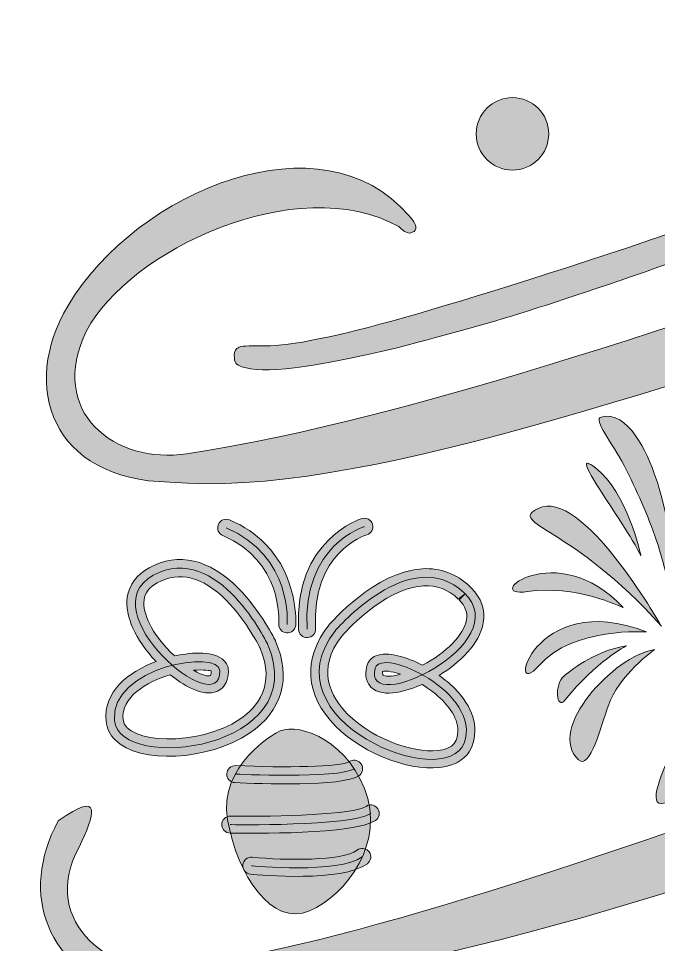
# Model space of a CAD drawing. Header units: inches. Extents: x 1.7 to 13.2, y -16.3 to -1.7.
# Drawn here: x 1.726 to 4.957, y -12.258 to -7.582 of the extents above; entities that cross this region are included whole.
import ezdxf

# ---------------------------------------------------------------- set-up
doc = ezdxf.new("R2010")
doc.units = ezdxf.units.IN
doc.header["$MEASUREMENT"] = 0
doc.layers.add('Layer 1', color=7, linetype='Continuous')

# ---------------------------------------------------------------- blocks, each defined once
blk = doc.blocks.new('block 18')
at = {"layer": 'Layer 1', "true_color": 0x241726}
h = blk.add_hatch(color=250, dxfattribs=at)
h.dxf.hatch_style = 2
edge = h.paths.add_edge_path()
edge.add_spline(control_points=[(2.8355, -10.4589), (2.9511, -10.5752), (3.0211, -10.7204), (3.0241, -10.7266), (3.1049, -10.9149), (3.0576, -11.0796), (2.8916, -11.1917), (2.6849, -11.3313), (2.3363, -11.3483), (2.2134, -11.2248), (2.1868, -11.1981), (2.1717, -11.1665), (2.1683, -11.1309), (2.1542, -10.9821), (2.2792, -10.8817), (2.4206, -10.8291), (2.3157, -10.7188), (2.2615, -10.5985), (2.2752, -10.5046), (2.2844, -10.4418), (2.3226, -10.3905), (2.3858, -10.3562), (2.5333, -10.276), (2.6888, -10.3116), (2.8355, -10.4589)], knot_values=[0, 0, 0, 0, 1, 1, 1, 2, 2, 2, 3, 3, 3, 4, 4, 4, 5, 5, 5, 6, 6, 6, 7, 7, 7, 8, 8, 8, 8], degree=3, periodic=1)
edge = h.paths.add_edge_path()
edge.add_spline(control_points=[(2.9457, -10.7621), (2.9457, -10.762), (2.8794, -10.625), (2.7745, -10.5196), (2.6559, -10.4004), (2.5389, -10.3708), (2.4269, -10.4317), (2.3874, -10.4532), (2.3656, -10.4811), (2.3603, -10.517), (2.3501, -10.5869), (2.4014, -10.6882), (2.4942, -10.7814), (2.501, -10.7883), (2.5079, -10.7949), (2.5148, -10.8013), (2.6083, -10.7806), (2.7165, -10.7767), (2.7632, -10.8236), (2.7632, -10.8236), (2.7632, -10.8236), (2.7632, -10.8236), (2.7777, -10.8382), (2.7854, -10.8565), (2.7855, -10.8765), (2.7859, -10.9434), (2.7513, -10.9693), (2.7306, -10.9788), (2.6554, -11.0134), (2.5492, -10.9416), (2.4926, -10.8958), (2.3714, -10.9315), (2.2432, -11.0095), (2.2539, -11.1228), (2.2652, -11.2445), (2.6353, -11.261), (2.8434, -11.1204), (2.934, -11.0593), (3.0253, -10.9474), (2.9457, -10.7621), (2.9457, -10.7621), (2.9457, -10.7621), (2.9457, -10.7621)], knot_values=[0, 0, 0, 0, 1, 1, 1, 2, 2, 2, 3, 3, 3, 4, 4, 4, 5, 5, 5, 6, 6, 6, 7, 7, 7, 8, 8, 8, 9, 9, 9, 10, 10, 10, 11, 11, 11, 12, 12, 12, 13, 13, 13, 14, 14, 14, 14], degree=3, periodic=1)
edge = h.paths.add_edge_path()
edge.add_spline(control_points=[(2.6103, -10.8735), (2.6543, -10.8991), (2.6849, -10.9052), (2.6947, -10.9007), (2.696, -10.9001), (2.6996, -10.8933), (2.6995, -10.877), (2.6944, -10.8753), (2.6626, -10.8694), (2.6103, -10.8735)], knot_values=[0, 0, 0, 0, 1, 1, 1, 2, 2, 2, 3, 3, 3, 3], degree=3, periodic=1)
at = {"layer": 'Layer 1', "lineweight": 0}
for points, knots in [([(2.9853, -10.7451), (2.9853, -10.7451), (2.7329, -10.2165), (2.4064, -10.3939), (2.0798, -10.5714), (2.7439, -11.139), (2.7425, -10.8767), (2.7419, -10.7635), (2.1858, -10.8583), (2.2111, -11.1268), (2.2364, -11.3953), (3.2123, -11.2745), (2.9853, -10.7451)], [0, 0, 0, 0, 1, 1, 1, 2, 2, 2, 3, 3, 3, 4, 4, 4, 4]), ([(2.8355, -10.4589), (2.9511, -10.5752), (3.0211, -10.7204), (3.0241, -10.7266), (3.1049, -10.9149), (3.0576, -11.0796), (2.8916, -11.1917), (2.6849, -11.3313), (2.3363, -11.3483), (2.2134, -11.2248), (2.1868, -11.1981), (2.1717, -11.1665), (2.1683, -11.1309), (2.1542, -10.9821), (2.2792, -10.8817), (2.4206, -10.8291), (2.3157, -10.7188), (2.2615, -10.5985), (2.2752, -10.5046), (2.2844, -10.4418), (2.3226, -10.3905), (2.3858, -10.3562), (2.5333, -10.276), (2.6888, -10.3116), (2.8355, -10.4589)], [0, 0, 0, 0, 1, 1, 1, 2, 2, 2, 3, 3, 3, 4, 4, 4, 5, 5, 5, 6, 6, 6, 7, 7, 7, 8, 8, 8, 8]), ([(2.9457, -10.7621), (2.9457, -10.762), (2.8794, -10.625), (2.7745, -10.5196), (2.6559, -10.4004), (2.5389, -10.3708), (2.4269, -10.4317), (2.3874, -10.4532), (2.3656, -10.4811), (2.3603, -10.517), (2.3501, -10.5869), (2.4014, -10.6882), (2.4942, -10.7814), (2.501, -10.7883), (2.5079, -10.7949), (2.5148, -10.8013), (2.6083, -10.7806), (2.7165, -10.7767), (2.7632, -10.8236), (2.7632, -10.8236), (2.7632, -10.8236), (2.7632, -10.8236), (2.7777, -10.8382), (2.7854, -10.8565), (2.7855, -10.8765), (2.7859, -10.9434), (2.7513, -10.9693), (2.7306, -10.9788), (2.6554, -11.0134), (2.5492, -10.9416), (2.4926, -10.8958), (2.3714, -10.9315), (2.2432, -11.0095), (2.2539, -11.1228), (2.2652, -11.2445), (2.6353, -11.261), (2.8434, -11.1204), (2.934, -11.0593), (3.0253, -10.9474), (2.9457, -10.7621), (2.9457, -10.7621), (2.9457, -10.7621), (2.9457, -10.7621)], [0, 0, 0, 0, 1, 1, 1, 2, 2, 2, 3, 3, 3, 4, 4, 4, 5, 5, 5, 6, 6, 6, 7, 7, 7, 8, 8, 8, 9, 9, 9, 10, 10, 10, 11, 11, 11, 12, 12, 12, 13, 13, 13, 14, 14, 14, 14]), ([(2.6103, -10.8735), (2.6543, -10.8991), (2.6849, -10.9052), (2.6947, -10.9007), (2.696, -10.9001), (2.6996, -10.8933), (2.6995, -10.877), (2.6944, -10.8753), (2.6626, -10.8694), (2.6103, -10.8735)], [0, 0, 0, 0, 1, 1, 1, 2, 2, 2, 3, 3, 3, 3])]:
    blk.add_open_spline(points, degree=3, knots=knots, dxfattribs=at)
blk = doc.blocks.new('block 19')
at = {"layer": 'Layer 1', "true_color": 0x241726}
h = blk.add_hatch(color=250, dxfattribs=at)
h.dxf.hatch_style = 2
edge = h.paths.add_edge_path()
edge.add_spline(control_points=[(4.0116, -10.4572), (4.0624, -10.5082), (4.0835, -10.5692), (4.0727, -10.6336), (4.0547, -10.7402), (3.9521, -10.8361), (3.8499, -10.8992), (3.8783, -10.9194), (3.9043, -10.9413), (3.9269, -10.964), (4.0197, -11.0572), (4.0514, -11.1608), (4.0162, -11.2558), (4.0025, -11.2928), (3.9685, -11.3407), (3.8842, -11.3591), (3.7235, -11.3941), (3.4734, -11.3025), (3.3266, -11.1551), (3.1725, -11.0002), (3.16, -10.8147), (3.2923, -10.6461), (3.3029, -10.6337), (3.5271, -10.3736), (3.7664, -10.3609), (3.8567, -10.356), (3.9371, -10.3864), (4.0055, -10.4512), (4.0058, -10.4515), (4.0114, -10.4569), (4.0116, -10.4572)], knot_values=[0, 0, 0, 0, 1, 1, 1, 2, 2, 2, 3, 3, 3, 4, 4, 4, 5, 5, 5, 6, 6, 6, 7, 7, 7, 8, 8, 8, 9, 9, 9, 10, 10, 10, 10], degree=3, periodic=1)
edge = h.paths.add_edge_path()
edge.add_spline(control_points=[(3.7662, -10.8481), (3.8855, -10.7852), (3.9753, -10.6931), (3.9878, -10.6192), (3.9941, -10.5824), (3.9819, -10.5492), (3.9507, -10.5178), (3.9507, -10.5178), (3.9812, -10.4875), (3.9812, -10.4875), (3.9812, -10.4875), (3.9463, -10.5136), (3.9463, -10.5136), (3.8951, -10.4651), (3.8377, -10.4432), (3.771, -10.4467), (3.5683, -10.4576), (3.3609, -10.6981), (3.3589, -10.7005), (3.2266, -10.8689), (3.3014, -11.0078), (3.3876, -11.0944), (3.5249, -11.2323), (3.7499, -11.3003), (3.866, -11.2751), (3.9031, -11.267), (3.9265, -11.2504), (3.9355, -11.2259), (3.9648, -11.1468), (3.9139, -11.0728), (3.866, -11.0247), (3.8374, -10.996), (3.8022, -10.9687), (3.7633, -10.9451), (3.7003, -10.973), (3.5676, -11.0205), (3.5057, -10.9582), (3.4879, -10.9404), (3.47, -10.9074), (3.4853, -10.851), (3.4916, -10.8282), (3.5077, -10.8103), (3.5308, -10.8006), (3.5895, -10.776), (3.6873, -10.8073), (3.7662, -10.8481)], knot_values=[0, 0, 0, 0, 1, 1, 1, 2, 2, 2, 3, 3, 3, 4, 4, 4, 5, 5, 5, 6, 6, 6, 7, 7, 7, 8, 8, 8, 9, 9, 9, 10, 10, 10, 11, 11, 11, 12, 12, 12, 13, 13, 13, 14, 14, 14, 15, 15, 15, 15], degree=3, periodic=1)
edge = h.paths.add_edge_path()
edge.add_spline(control_points=[(3.5667, -10.8976), (3.5738, -10.9048), (3.605, -10.9071), (3.6549, -10.8934), (3.6053, -10.8766), (3.5721, -10.8756), (3.5638, -10.8801), (3.5638, -10.8902), (3.566, -10.8969), (3.5667, -10.8976)], knot_values=[0, 0, 0, 0, 1, 1, 1, 2, 2, 2, 3, 3, 3, 3], degree=3, periodic=1)
at = {"layer": 'Layer 1', "lineweight": 0}
for points, knots in [([(3.3261, -10.6727), (3.3261, -10.6727), (3.7061, -10.2269), (3.976, -10.4824), (4.2458, -10.7379), (3.458, -11.1154), (3.5268, -10.8623), (3.5566, -10.7531), (4.0695, -10.988), (3.9759, -11.2408), (3.8823, -11.4937), (2.9704, -11.1257), (3.3261, -10.6727)], [0, 0, 0, 0, 1, 1, 1, 2, 2, 2, 3, 3, 3, 4, 4, 4, 4]), ([(4.0116, -10.4572), (4.0624, -10.5082), (4.0835, -10.5692), (4.0727, -10.6336), (4.0547, -10.7402), (3.9521, -10.8361), (3.8499, -10.8992), (3.8783, -10.9194), (3.9043, -10.9413), (3.9269, -10.964), (4.0197, -11.0572), (4.0514, -11.1608), (4.0162, -11.2558), (4.0025, -11.2928), (3.9685, -11.3407), (3.8842, -11.3591), (3.7235, -11.3941), (3.4734, -11.3025), (3.3266, -11.1551), (3.1725, -11.0002), (3.16, -10.8147), (3.2923, -10.6461), (3.3029, -10.6337), (3.5271, -10.3736), (3.7664, -10.3609), (3.8567, -10.356), (3.9371, -10.3864), (4.0055, -10.4512), (4.0058, -10.4515), (4.0114, -10.4569), (4.0116, -10.4572)], [0, 0, 0, 0, 1, 1, 1, 2, 2, 2, 3, 3, 3, 4, 4, 4, 5, 5, 5, 6, 6, 6, 7, 7, 7, 8, 8, 8, 9, 9, 9, 10, 10, 10, 10]), ([(3.7662, -10.8481), (3.8855, -10.7852), (3.9753, -10.6931), (3.9878, -10.6192), (3.9941, -10.5824), (3.9819, -10.5492), (3.9507, -10.5178), (3.9507, -10.5178), (3.9812, -10.4875), (3.9812, -10.4875), (3.9812, -10.4875), (3.9463, -10.5136), (3.9463, -10.5136), (3.8951, -10.4651), (3.8377, -10.4432), (3.771, -10.4467), (3.5683, -10.4576), (3.3609, -10.6981), (3.3589, -10.7005), (3.2266, -10.8689), (3.3014, -11.0078), (3.3876, -11.0944), (3.5249, -11.2323), (3.7499, -11.3003), (3.866, -11.2751), (3.9031, -11.267), (3.9265, -11.2504), (3.9355, -11.2259), (3.9648, -11.1468), (3.9139, -11.0728), (3.866, -11.0247), (3.8374, -10.996), (3.8022, -10.9687), (3.7633, -10.9451), (3.7003, -10.973), (3.5676, -11.0205), (3.5057, -10.9582), (3.4879, -10.9404), (3.47, -10.9074), (3.4853, -10.851), (3.4916, -10.8282), (3.5077, -10.8103), (3.5308, -10.8006), (3.5895, -10.776), (3.6873, -10.8073), (3.7662, -10.8481)], [0, 0, 0, 0, 1, 1, 1, 2, 2, 2, 3, 3, 3, 4, 4, 4, 5, 5, 5, 6, 6, 6, 7, 7, 7, 8, 8, 8, 9, 9, 9, 10, 10, 10, 11, 11, 11, 12, 12, 12, 13, 13, 13, 14, 14, 14, 15, 15, 15, 15]), ([(3.5667, -10.8976), (3.5738, -10.9048), (3.605, -10.9071), (3.6549, -10.8934), (3.6053, -10.8766), (3.5721, -10.8756), (3.5638, -10.8801), (3.5638, -10.8902), (3.566, -10.8969), (3.5667, -10.8976)], [0, 0, 0, 0, 1, 1, 1, 2, 2, 2, 3, 3, 3, 3])]:
    blk.add_open_spline(points, degree=3, knots=knots, dxfattribs=at)
blk = doc.blocks.new('block 20')
at = {"layer": 'Layer 1', "true_color": 0x241726}
h = blk.add_hatch(color=250, dxfattribs=at)
h.dxf.hatch_style = 2
edge = h.paths.add_edge_path()
edge.add_spline(control_points=[(3.451, -11.3402), (3.4531, -11.3423), (3.4549, -11.3446), (3.4566, -11.3471), (3.4695, -11.3669), (3.464, -11.3936), (3.4441, -11.4066), (3.3598, -11.4618), (2.9439, -11.4466), (2.8185, -11.4407), (2.7948, -11.4395), (2.7764, -11.4192), (2.7776, -11.3957), (2.7787, -11.3719), (2.7988, -11.3537), (2.8226, -11.3548), (3.0663, -11.3663), (3.3553, -11.3619), (3.3971, -11.3346), (3.4144, -11.3233), (3.437, -11.3261), (3.451, -11.3402)], knot_values=[0, 0, 0, 0, 1, 1, 1, 2, 2, 2, 3, 3, 3, 4, 4, 4, 5, 5, 5, 6, 6, 6, 7, 7, 7, 7], degree=3, periodic=1)
at = {"layer": 'Layer 1', "lineweight": 0}
blk.add_open_spline([(3.451, -11.3402), (3.4531, -11.3423), (3.4549, -11.3446), (3.4566, -11.3471), (3.4695, -11.3669), (3.464, -11.3936), (3.4441, -11.4066), (3.3598, -11.4618), (2.9439, -11.4466), (2.8185, -11.4407), (2.7948, -11.4395), (2.7764, -11.4192), (2.7776, -11.3957), (2.7787, -11.3719), (2.7988, -11.3537), (2.8226, -11.3548), (3.0663, -11.3663), (3.3553, -11.3619), (3.3971, -11.3346), (3.4144, -11.3233), (3.437, -11.3261), (3.451, -11.3402)], degree=3, knots=[0, 0, 0, 0, 1, 1, 1, 2, 2, 2, 3, 3, 3, 4, 4, 4, 5, 5, 5, 6, 6, 6, 7, 7, 7, 7], dxfattribs=at)
blk.add_open_spline([(2.8205, -11.3977), (2.8205, -11.3977), (3.3414, -11.4224), (3.4206, -11.3706)], degree=3, dxfattribs=at)
blk = doc.blocks.new('block 21')
at = {"layer": 'Layer 1', "true_color": 0x241726}
h = blk.add_hatch(color=250, dxfattribs=at)
h.dxf.hatch_style = 2
edge = h.paths.add_edge_path()
edge.add_spline(control_points=[(3.5347, -11.5661), (3.5367, -11.568), (3.5385, -11.5702), (3.5401, -11.5726), (3.5533, -11.5924), (3.5479, -11.6191), (3.5281, -11.6322), (3.4221, -11.7029), (2.8986, -11.6976), (2.7947, -11.6959), (2.7709, -11.6953), (2.7519, -11.6758), (2.7524, -11.6521), (2.7528, -11.6284), (2.7724, -11.6094), (2.7961, -11.6098), (3.0434, -11.6141), (3.419, -11.6016), (3.4805, -11.5607), (3.4978, -11.5491), (3.5206, -11.5518), (3.5347, -11.5661)], knot_values=[0, 0, 0, 0, 1, 1, 1, 2, 2, 2, 3, 3, 3, 4, 4, 4, 5, 5, 5, 6, 6, 6, 7, 7, 7, 7], degree=3, periodic=1)
at = {"layer": 'Layer 1', "lineweight": 0}
blk.add_open_spline([(3.5347, -11.5661), (3.5367, -11.568), (3.5385, -11.5702), (3.5401, -11.5726), (3.5533, -11.5924), (3.5479, -11.6191), (3.5281, -11.6322), (3.4221, -11.7029), (2.8986, -11.6976), (2.7947, -11.6959), (2.7709, -11.6953), (2.7519, -11.6758), (2.7524, -11.6521), (2.7528, -11.6284), (2.7724, -11.6094), (2.7961, -11.6098), (3.0434, -11.6141), (3.419, -11.6016), (3.4805, -11.5607), (3.4978, -11.5491), (3.5206, -11.5518), (3.5347, -11.5661)], degree=3, knots=[0, 0, 0, 0, 1, 1, 1, 2, 2, 2, 3, 3, 3, 4, 4, 4, 5, 5, 5, 6, 6, 6, 7, 7, 7, 7], dxfattribs=at)
blk.add_open_spline([(2.7954, -11.6528), (2.7954, -11.6528), (3.4041, -11.6633), (3.5043, -11.5964)], degree=3, dxfattribs=at)
blk = doc.blocks.new('block 22')
at = {"layer": 'Layer 1', "true_color": 0x241726}
h = blk.add_hatch(color=250, dxfattribs=at)
h.dxf.hatch_style = 2
edge = h.paths.add_edge_path()
edge.add_spline(control_points=[(2.9698, -10.2326), (3.1425, -10.4063), (3.1258, -10.6422), (3.1256, -10.6452), (3.1236, -10.6688), (3.1029, -10.6863), (3.0793, -10.6845), (3.0556, -10.6824), (3.038, -10.6619), (3.0398, -10.6382), (3.0408, -10.6254), (3.0606, -10.3213), (2.7579, -10.1936), (2.7362, -10.1846), (2.7258, -10.1591), (2.735, -10.1373), (2.7443, -10.1154), (2.7695, -10.1051), (2.7914, -10.1144), (2.8663, -10.146), (2.9245, -10.1872), (2.9698, -10.2326)], knot_values=[0, 0, 0, 0, 1, 1, 1, 2, 2, 2, 3, 3, 3, 4, 4, 4, 5, 5, 5, 6, 6, 6, 7, 7, 7, 7], degree=3, periodic=1)
at = {"layer": 'Layer 1', "lineweight": 0}
blk.add_open_spline([(2.9698, -10.2326), (3.1425, -10.4063), (3.1258, -10.6422), (3.1256, -10.6452), (3.1236, -10.6688), (3.1029, -10.6863), (3.0793, -10.6845), (3.0556, -10.6824), (3.038, -10.6619), (3.0398, -10.6382), (3.0408, -10.6254), (3.0606, -10.3213), (2.7579, -10.1936), (2.7362, -10.1846), (2.7258, -10.1591), (2.735, -10.1373), (2.7443, -10.1154), (2.7695, -10.1051), (2.7914, -10.1144), (2.8663, -10.146), (2.9245, -10.1872), (2.9698, -10.2326)], degree=3, knots=[0, 0, 0, 0, 1, 1, 1, 2, 2, 2, 3, 3, 3, 4, 4, 4, 5, 5, 5, 6, 6, 6, 7, 7, 7, 7], dxfattribs=at)
blk.add_open_spline([(3.0827, -10.6417), (3.0827, -10.6417), (3.1112, -10.296), (2.7746, -10.154)], degree=3, dxfattribs=at)
blk = doc.blocks.new('block 23')
at = {"layer": 'Layer 1', "true_color": 0x241726}
h = blk.add_hatch(color=250, dxfattribs=at)
h.dxf.hatch_style = 2
edge = h.paths.add_edge_path()
edge.add_spline(control_points=[(3.4921, -11.7858), (3.4936, -11.7873), (3.495, -11.7888), (3.4962, -11.7905), (3.5104, -11.8095), (3.5065, -11.8365), (3.4874, -11.8507), (3.3615, -11.9448), (2.9448, -11.9078), (2.8977, -11.9033), (2.8739, -11.901), (2.8567, -11.88), (2.859, -11.8564), (2.8613, -11.8327), (2.8823, -11.8155), (2.9059, -11.8177), (3.071, -11.8335), (3.361, -11.8377), (3.436, -11.7817), (3.4534, -11.7688), (3.4773, -11.7709), (3.4921, -11.7858)], knot_values=[0, 0, 0, 0, 1, 1, 1, 2, 2, 2, 3, 3, 3, 4, 4, 4, 5, 5, 5, 6, 6, 6, 7, 7, 7, 7], degree=3, periodic=1)
at = {"layer": 'Layer 1', "lineweight": 0}
blk.add_open_spline([(3.4921, -11.7858), (3.4936, -11.7873), (3.495, -11.7888), (3.4962, -11.7905), (3.5104, -11.8095), (3.5065, -11.8365), (3.4874, -11.8507), (3.3615, -11.9448), (2.9448, -11.9078), (2.8977, -11.9033), (2.8739, -11.901), (2.8567, -11.88), (2.859, -11.8564), (2.8613, -11.8327), (2.8823, -11.8155), (2.9059, -11.8177), (3.071, -11.8335), (3.361, -11.8377), (3.436, -11.7817), (3.4534, -11.7688), (3.4773, -11.7709), (3.4921, -11.7858)], degree=3, knots=[0, 0, 0, 0, 1, 1, 1, 2, 2, 2, 3, 3, 3, 4, 4, 4, 5, 5, 5, 6, 6, 6, 7, 7, 7, 7], dxfattribs=at)
blk.add_open_spline([(2.9018, -11.8605), (2.9018, -11.8605), (3.3454, -11.9031), (3.4617, -11.8163)], degree=3, dxfattribs=at)
blk = doc.blocks.new('block 24')
at = {"layer": 'Layer 1', "true_color": 0x241726}
h = blk.add_hatch(color=250, dxfattribs=at)
h.dxf.hatch_style = 2
edge = h.paths.add_edge_path()
edge.add_spline(control_points=[(3.5028, -10.1182), (3.5077, -10.1231), (3.5115, -10.1293), (3.5136, -10.1364), (3.5202, -10.1592), (3.5072, -10.183), (3.4845, -10.1897), (3.4845, -10.1897), (3.4845, -10.1897), (3.4845, -10.1897), (3.4731, -10.1932), (3.2042, -10.2789), (3.2261, -10.663), (3.2274, -10.6868), (3.2093, -10.7071), (3.1856, -10.7084), (3.1618, -10.7098), (3.1416, -10.6917), (3.1402, -10.6679), (3.1143, -10.2135), (3.4568, -10.1082), (3.4602, -10.1072), (3.4759, -10.1026), (3.4921, -10.1074), (3.5028, -10.1182)], knot_values=[0, 0, 0, 0, 1, 1, 1, 2, 2, 2, 3, 3, 3, 4, 4, 4, 5, 5, 5, 6, 6, 6, 7, 7, 7, 8, 8, 8, 8], degree=3, periodic=1)
at = {"layer": 'Layer 1', "lineweight": 0}
blk.add_open_spline([(3.5028, -10.1182), (3.5077, -10.1231), (3.5115, -10.1293), (3.5136, -10.1364), (3.5202, -10.1592), (3.5072, -10.183), (3.4845, -10.1897), (3.4845, -10.1897), (3.4845, -10.1897), (3.4845, -10.1897), (3.4731, -10.1932), (3.2042, -10.2789), (3.2261, -10.663), (3.2274, -10.6868), (3.2093, -10.7071), (3.1856, -10.7084), (3.1618, -10.7098), (3.1416, -10.6917), (3.1402, -10.6679), (3.1143, -10.2135), (3.4568, -10.1082), (3.4602, -10.1072), (3.4759, -10.1026), (3.4921, -10.1074), (3.5028, -10.1182)], degree=3, knots=[0, 0, 0, 0, 1, 1, 1, 2, 2, 2, 3, 3, 3, 4, 4, 4, 5, 5, 5, 6, 6, 6, 7, 7, 7, 8, 8, 8, 8], dxfattribs=at)
blk.add_open_spline([(3.4723, -10.1485), (3.4723, -10.1485), (3.1589, -10.24), (3.1832, -10.6655)], degree=3, dxfattribs=at)
blk = doc.blocks.new('block 17')
at = {"layer": 'Layer 1', "true_color": 0xffa115}
h = blk.add_hatch(color=40, dxfattribs=at)
h.dxf.hatch_style = 2
edge = h.paths.add_edge_path()
edge.add_spline(control_points=[(3.0292, -11.1893), (3.0292, -11.1893), (2.7328, -11.3496), (2.7819, -11.6295), (2.8311, -11.9094), (3.006, -12.1703), (3.1947, -12.089), (3.3834, -12.0078), (3.5805, -11.7408), (3.473, -11.4711), (3.3656, -11.2014), (3.1111, -11.1315), (3.0292, -11.1893)], knot_values=[0, 0, 0, 0, 1, 1, 1, 2, 2, 2, 3, 3, 3, 4, 4, 4, 4], degree=3, periodic=1)
at = {"layer": 'Layer 1', "lineweight": 0}
blk.add_open_spline([(3.0292, -11.1893), (3.0292, -11.1893), (2.7328, -11.3496), (2.7819, -11.6295), (2.8311, -11.9094), (3.006, -12.1703), (3.1947, -12.089), (3.3834, -12.0078), (3.5805, -11.7408), (3.473, -11.4711), (3.3656, -11.2014), (3.1111, -11.1315), (3.0292, -11.1893)], degree=3, knots=[0, 0, 0, 0, 1, 1, 1, 2, 2, 2, 3, 3, 3, 4, 4, 4, 4], dxfattribs=at)
at = {"layer": 'Layer 1'}
for name in ['block 22', 'block 24', 'block 18', 'block 19', 'block 20', 'block 21', 'block 23']:
    blk.add_blockref(name, (0, 0), dxfattribs=at)
blk = doc.blocks.new('block 26')
at = {"layer": 'Layer 1', "true_color": 0xffa115}
h = blk.add_hatch(color=40, dxfattribs=at)
h.dxf.hatch_style = 2
edge = h.paths.add_edge_path()
edge.add_spline(control_points=[(5.0453, -10.599), (5.0451, -10.5883), (4.9868, -10.3327), (4.9475, -10.2191), (4.9029, -10.0908), (4.8479, -9.9647), (4.7835, -9.8396), (4.725, -9.7265), (4.6252, -9.6073), (4.667, -9.5952), (4.8023, -9.5565), (4.9007, -9.7767), (4.9428, -9.8991), (4.9862, -10.0245), (5.0725, -10.3707), (5.0453, -10.599)], knot_values=[0, 0, 0, 0, 1, 1, 1, 2, 2, 2, 3, 3, 3, 4, 4, 4, 5, 5, 5, 5], degree=3, periodic=1)
h = blk.add_hatch(color=40, dxfattribs=at)
h.dxf.hatch_style = 2
edge = h.paths.add_edge_path()
edge.add_spline(control_points=[(5.3614, -9.7058), (5.4327, -9.6001), (5.4798, -9.6931), (5.4538, -9.7442), (5.4276, -9.7955), (5.3156, -9.9685), (5.2483, -10.13), (5.2483, -10.13), (5.2904, -9.8114), (5.3614, -9.7058)], knot_values=[0, 0, 0, 0, 1, 1, 1, 2, 2, 2, 3, 3, 3, 3], degree=3, periodic=1)
h = blk.add_hatch(color=40, dxfattribs=at)
h.dxf.hatch_style = 2
edge = h.paths.add_edge_path()
edge.add_spline(control_points=[(4.6398, -9.852), (4.798, -9.9723), (4.8662, -10.2841), (4.8688, -10.2963), (4.7794, -10.1141), (4.4787, -9.7293), (4.6398, -9.852)], knot_values=[0, 0, 0, 0, 1, 1, 1, 2, 2, 2, 2], degree=3, periodic=1)
h = blk.add_hatch(color=40, dxfattribs=at)
h.dxf.hatch_style = 2
edge = h.paths.add_edge_path()
edge.add_spline(control_points=[(5.1924, -9.9969), (5.1943, -10.083), (5.1762, -10.3136), (5.1068, -10.4496), (5.1091, -10.4429), (5.1261, -10.2737), (5.1245, -10.1958), (5.1226, -10.1079), (5.1131, -10.0192), (5.0966, -9.9295), (5.0819, -9.8484), (5.0401, -9.7554), (5.0715, -9.756), (5.1726, -9.758), (5.1908, -9.9131), (5.1924, -9.9969)], knot_values=[0, 0, 0, 0, 1, 1, 1, 2, 2, 2, 3, 3, 3, 4, 4, 4, 5, 5, 5, 5], degree=3, periodic=1)
h = blk.add_hatch(color=40, dxfattribs=at)
h.dxf.hatch_style = 2
edge = h.paths.add_edge_path()
edge.add_spline(control_points=[(4.3501, -10.056), (4.5697, -9.9471), (4.9609, -10.6321), (4.9717, -10.6514), (4.5247, -10.1443), (4.1901, -10.1352), (4.3501, -10.056)], knot_values=[0, 0, 0, 0, 1, 1, 1, 2, 2, 2, 2], degree=3, periodic=1)
h = blk.add_hatch(color=40, dxfattribs=at)
h.dxf.hatch_style = 2
edge = h.paths.add_edge_path()
edge.add_spline(control_points=[(5.6195, -10.0259), (5.6435, -10.0461), (5.5507, -10.0882), (5.4859, -10.1396), (5.4144, -10.1962), (5.3488, -10.2564), (5.2893, -10.3212), (5.2368, -10.3787), (5.1378, -10.517), (5.135, -10.5236), (5.1727, -10.3757), (5.3114, -10.1905), (5.3695, -10.127), (5.4262, -10.0651), (5.5421, -9.9607), (5.6195, -10.0259)], knot_values=[0, 0, 0, 0, 1, 1, 1, 2, 2, 2, 3, 3, 3, 4, 4, 4, 5, 5, 5, 5], degree=3, periodic=1)
h = blk.add_hatch(color=40, dxfattribs=at)
h.dxf.hatch_style = 2
edge = h.paths.add_edge_path()
edge.add_spline(control_points=[(6.0294, -10.1721), (6.053, -10.2087), (5.8993, -10.2323), (5.7807, -10.2788), (5.6497, -10.3301), (5.5252, -10.3885), (5.407, -10.4556), (5.3024, -10.5149), (5.09, -10.6686), (5.0827, -10.6766), (5.2131, -10.4869), (5.5063, -10.2839), (5.6217, -10.2182), (5.7342, -10.1541), (5.9533, -10.0536), (6.0294, -10.1721)], knot_values=[0, 0, 0, 0, 1, 1, 1, 2, 2, 2, 3, 3, 3, 4, 4, 4, 5, 5, 5, 5], degree=3, periodic=1)
h = blk.add_hatch(color=40, dxfattribs=at)
h.dxf.hatch_style = 2
edge = h.paths.add_edge_path()
edge.add_spline(control_points=[(4.7786, -10.5571), (4.7686, -10.5524), (4.5359, -10.44), (4.2962, -10.4763), (4.0524, -10.5135), (4.4416, -10.1934), (4.7786, -10.5571)], knot_values=[0, 0, 0, 0, 1, 1, 1, 2, 2, 2, 2], degree=3, periodic=1)
h = blk.add_hatch(color=40, dxfattribs=at)
h.dxf.hatch_style = 2
edge = h.paths.add_edge_path()
edge.add_spline(control_points=[(5.8804, -10.3829), (6.0825, -10.397), (5.6017, -10.4877), (5.4149, -10.5659), (5.4149, -10.5659), (5.6782, -10.3686), (5.8804, -10.3829)], knot_values=[0, 0, 0, 0, 1, 1, 1, 2, 2, 2, 2], degree=3, periodic=1)
h = blk.add_hatch(color=40, dxfattribs=at)
h.dxf.hatch_style = 2
edge = h.paths.add_edge_path()
edge.add_spline(control_points=[(4.3539, -10.8495), (4.1818, -11.0462), (4.3217, -10.4544), (4.8973, -10.6798), (4.8973, -10.6798), (4.526, -10.6527), (4.3539, -10.8495)], knot_values=[0, 0, 0, 0, 1, 1, 1, 2, 2, 2, 2], degree=3, periodic=1)
h = blk.add_hatch(color=40, dxfattribs=at)
h.dxf.hatch_style = 2
edge = h.paths.add_edge_path()
edge.add_spline(control_points=[(5.9635, -10.7273), (6.0312, -10.8924), (5.7741, -10.6785), (5.1032, -10.7644), (5.1214, -10.7581), (5.8702, -10.5004), (5.9635, -10.7273)], knot_values=[0, 0, 0, 0, 1, 1, 1, 2, 2, 2, 2], degree=3, periodic=1)
h = blk.add_hatch(color=40, dxfattribs=at)
h.dxf.hatch_style = 2
edge = h.paths.add_edge_path()
edge.add_spline(control_points=[(4.7952, -10.7499), (4.7952, -10.7499), (4.6425, -10.8276), (4.4846, -11.0246), (4.4427, -11.0769), (4.4288, -10.9455), (4.4802, -10.9023), (4.5316, -10.8591), (4.6501, -10.7728), (4.7952, -10.7499)], knot_values=[0, 0, 0, 0, 1, 1, 1, 2, 2, 2, 3, 3, 3, 3], degree=3, periodic=1)
h = blk.add_hatch(color=40, dxfattribs=at)
h.dxf.hatch_style = 2
edge = h.paths.add_edge_path()
edge.add_spline(control_points=[(4.9371, -10.769), (4.9371, -10.769), (4.756, -10.8977), (4.7027, -11.0542), (4.6699, -11.1504), (4.6108, -11.3784), (4.5538, -11.326), (4.387, -11.172), (4.7329, -10.8), (4.9371, -10.769)], knot_values=[0, 0, 0, 0, 1, 1, 1, 2, 2, 2, 3, 3, 3, 3], degree=3, periodic=1)
h = blk.add_hatch(color=40, dxfattribs=at)
h.dxf.hatch_style = 2
edge = h.paths.add_edge_path()
edge.add_spline(control_points=[(5.3103, -10.821), (5.8039, -10.7699), (5.8851, -11.2674), (5.7264, -11.0788), (5.567, -10.8891), (5.3103, -10.821), (5.3103, -10.821)], knot_values=[0, 0, 0, 0, 1, 1, 1, 2, 2, 2, 2], degree=3, periodic=1)
h = blk.add_hatch(color=40, dxfattribs=at)
h.dxf.hatch_style = 2
edge = h.paths.add_edge_path()
edge.add_spline(control_points=[(5.1407, -10.8348), (5.7218, -11.0453), (5.4362, -11.5824), (5.4368, -11.3209), (5.4375, -11.0596), (5.1407, -10.8348), (5.1407, -10.8348)], knot_values=[0, 0, 0, 0, 1, 1, 1, 2, 2, 2, 2], degree=3, periodic=1)
h = blk.add_hatch(color=40, dxfattribs=at)
h.dxf.hatch_style = 2
edge = h.paths.add_edge_path()
edge.add_spline(control_points=[(5.0398, -11.2446), (5.1029, -11.0918), (5.0517, -10.8756), (5.0517, -10.8756), (5.1847, -11.0335), (5.1993, -11.5414), (4.9721, -11.5469), (4.8947, -11.5488), (5.0009, -11.3385), (5.0398, -11.2446)], knot_values=[0, 0, 0, 0, 1, 1, 1, 2, 2, 2, 3, 3, 3, 3], degree=3, periodic=1)
h = blk.add_hatch(color=40, dxfattribs=at)
h.dxf.hatch_style = 2
edge = h.paths.add_edge_path()
edge.add_spline(control_points=[(5.3071, -11.2773), (5.3171, -11.3438), (5.2201, -11.4331), (5.2231, -11.3662), (5.2344, -11.114), (5.1712, -10.9549), (5.1712, -10.9549), (5.2648, -11.0678), (5.297, -11.2109), (5.3071, -11.2773)], knot_values=[0, 0, 0, 0, 1, 1, 1, 2, 2, 2, 3, 3, 3, 3], degree=3, periodic=1)
at = {"layer": 'Layer 1', "lineweight": 0}
for points, knots in [([(5.0453, -10.599), (5.0451, -10.5883), (4.9868, -10.3327), (4.9475, -10.2191), (4.9029, -10.0908), (4.8479, -9.9647), (4.7835, -9.8396), (4.725, -9.7265), (4.6252, -9.6073), (4.667, -9.5952), (4.8023, -9.5565), (4.9007, -9.7767), (4.9428, -9.8991), (4.9862, -10.0245), (5.0725, -10.3707), (5.0453, -10.599)], [0, 0, 0, 0, 1, 1, 1, 2, 2, 2, 3, 3, 3, 4, 4, 4, 5, 5, 5, 5]), ([(5.3614, -9.7058), (5.4327, -9.6001), (5.4798, -9.6931), (5.4538, -9.7442), (5.4276, -9.7955), (5.3156, -9.9685), (5.2483, -10.13), (5.2483, -10.13), (5.2904, -9.8114), (5.3614, -9.7058)], [0, 0, 0, 0, 1, 1, 1, 2, 2, 2, 3, 3, 3, 3]), ([(4.6398, -9.852), (4.798, -9.9723), (4.8662, -10.2841), (4.8688, -10.2963), (4.7794, -10.1141), (4.4787, -9.7293), (4.6398, -9.852)], [0, 0, 0, 0, 1, 1, 1, 2, 2, 2, 2]), ([(5.1924, -9.9969), (5.1943, -10.083), (5.1762, -10.3136), (5.1068, -10.4496), (5.1091, -10.4429), (5.1261, -10.2737), (5.1245, -10.1958), (5.1226, -10.1079), (5.1131, -10.0192), (5.0966, -9.9295), (5.0819, -9.8484), (5.0401, -9.7554), (5.0715, -9.756), (5.1726, -9.758), (5.1908, -9.9131), (5.1924, -9.9969)], [0, 0, 0, 0, 1, 1, 1, 2, 2, 2, 3, 3, 3, 4, 4, 4, 5, 5, 5, 5]), ([(4.3501, -10.056), (4.5697, -9.9471), (4.9609, -10.6321), (4.9717, -10.6514), (4.5247, -10.1443), (4.1901, -10.1352), (4.3501, -10.056)], [0, 0, 0, 0, 1, 1, 1, 2, 2, 2, 2]), ([(5.6195, -10.0259), (5.6435, -10.0461), (5.5507, -10.0882), (5.4859, -10.1396), (5.4144, -10.1962), (5.3488, -10.2564), (5.2893, -10.3212), (5.2368, -10.3787), (5.1378, -10.517), (5.135, -10.5236), (5.1727, -10.3757), (5.3114, -10.1905), (5.3695, -10.127), (5.4262, -10.0651), (5.5421, -9.9607), (5.6195, -10.0259)], [0, 0, 0, 0, 1, 1, 1, 2, 2, 2, 3, 3, 3, 4, 4, 4, 5, 5, 5, 5]), ([(6.0294, -10.1721), (6.053, -10.2087), (5.8993, -10.2323), (5.7807, -10.2788), (5.6497, -10.3301), (5.5252, -10.3885), (5.407, -10.4556), (5.3024, -10.5149), (5.09, -10.6686), (5.0827, -10.6766), (5.2131, -10.4869), (5.5063, -10.2839), (5.6217, -10.2182), (5.7342, -10.1541), (5.9533, -10.0536), (6.0294, -10.1721)], [0, 0, 0, 0, 1, 1, 1, 2, 2, 2, 3, 3, 3, 4, 4, 4, 5, 5, 5, 5]), ([(4.7786, -10.5571), (4.7686, -10.5524), (4.5359, -10.44), (4.2962, -10.4763), (4.0524, -10.5135), (4.4416, -10.1934), (4.7786, -10.5571)], [0, 0, 0, 0, 1, 1, 1, 2, 2, 2, 2]), ([(5.8804, -10.3829), (6.0825, -10.397), (5.6017, -10.4877), (5.4149, -10.5659), (5.4149, -10.5659), (5.6782, -10.3686), (5.8804, -10.3829)], [0, 0, 0, 0, 1, 1, 1, 2, 2, 2, 2]), ([(4.3539, -10.8495), (4.1818, -11.0462), (4.3217, -10.4544), (4.8973, -10.6798), (4.8973, -10.6798), (4.526, -10.6527), (4.3539, -10.8495)], [0, 0, 0, 0, 1, 1, 1, 2, 2, 2, 2]), ([(5.9635, -10.7273), (6.0312, -10.8924), (5.7741, -10.6785), (5.1032, -10.7644), (5.1214, -10.7581), (5.8702, -10.5004), (5.9635, -10.7273)], [0, 0, 0, 0, 1, 1, 1, 2, 2, 2, 2]), ([(4.7952, -10.7499), (4.7952, -10.7499), (4.6425, -10.8276), (4.4846, -11.0246), (4.4427, -11.0769), (4.4288, -10.9455), (4.4802, -10.9023), (4.5316, -10.8591), (4.6501, -10.7728), (4.7952, -10.7499)], [0, 0, 0, 0, 1, 1, 1, 2, 2, 2, 3, 3, 3, 3]), ([(4.9371, -10.769), (4.9371, -10.769), (4.756, -10.8977), (4.7027, -11.0542), (4.6699, -11.1504), (4.6108, -11.3784), (4.5538, -11.326), (4.387, -11.172), (4.7329, -10.8), (4.9371, -10.769)], [0, 0, 0, 0, 1, 1, 1, 2, 2, 2, 3, 3, 3, 3]), ([(5.3103, -10.821), (5.8039, -10.7699), (5.8851, -11.2674), (5.7264, -11.0788), (5.567, -10.8891), (5.3103, -10.821), (5.3103, -10.821)], [0, 0, 0, 0, 1, 1, 1, 2, 2, 2, 2]), ([(5.1407, -10.8348), (5.7218, -11.0453), (5.4362, -11.5824), (5.4368, -11.3209), (5.4375, -11.0596), (5.1407, -10.8348), (5.1407, -10.8348)], [0, 0, 0, 0, 1, 1, 1, 2, 2, 2, 2]), ([(5.0398, -11.2446), (5.1029, -11.0918), (5.0517, -10.8756), (5.0517, -10.8756), (5.1847, -11.0335), (5.1993, -11.5414), (4.9721, -11.5469), (4.8947, -11.5488), (5.0009, -11.3385), (5.0398, -11.2446)], [0, 0, 0, 0, 1, 1, 1, 2, 2, 2, 3, 3, 3, 3]), ([(5.3071, -11.2773), (5.3171, -11.3438), (5.2201, -11.4331), (5.2231, -11.3662), (5.2344, -11.114), (5.1712, -10.9549), (5.1712, -10.9549), (5.2648, -11.0678), (5.297, -11.2109), (5.3071, -11.2773)], [0, 0, 0, 0, 1, 1, 1, 2, 2, 2, 3, 3, 3, 3])]:
    blk.add_open_spline(points, degree=3, knots=knots, dxfattribs=at)
blk = doc.blocks.new('block 2')
at = {"layer": 'Layer 1', "true_color": 0xffffff}
h = blk.add_hatch(color=7, dxfattribs=at)
h.dxf.hatch_style = 2
edge = h.paths.add_edge_path()
edge.add_spline(control_points=[(11.9397, -10.506), (12.1212, -10.6015), (12.255, -10.8213), (12.3028, -10.9646), (12.3315, -11.0697), (12.3315, -11.2226), (12.3028, -11.3085), (12.2646, -11.4614), (12.1404, -11.6524), (11.997, -11.7766), (11.7487, -11.9964), (11.2423, -12.2449), (10.8792, -12.3213), (10.7073, -12.3595), (10.3729, -12.3499), (10.2868, -12.3117), (10.2582, -12.2927), (10.2582, -12.2449), (10.2868, -12.2257), (10.2965, -12.2162), (10.3155, -12.2162), (10.3824, -12.2257), (10.5066, -12.2449), (10.7551, -12.2352), (10.8983, -12.1971), (11.2518, -12.1015), (11.6245, -11.9105), (11.8538, -11.6907), (12.0735, -11.49), (12.1977, -11.2512), (12.1787, -11.0984), (12.1309, -10.8404), (11.8824, -10.6684), (11.4333, -10.5823), (11.2615, -10.5537), (10.8315, -10.5442), (10.5639, -10.5633), (8.118, -10.4772), (5.462, -12.2449), (2.567, -12.522), (2.4333, -12.5315), (2.3568, -12.522), (2.2996, -12.5123), (1.8696, -12.3881), (1.7262, -12.0059), (1.9269, -11.6334), (2.1562, -11.4709), (2.1084, -11.6047), (2.032, -11.7671), (1.8218, -12.1493), (2.2135, -12.4359), (2.5384, -12.3786), (4.5639, -12.0634), (7.5066, -10.5537), (9.8569, -10.3435), (10.2582, -10.3054), (10.5926, -10.2862), (10.8792, -10.2957), (11.3569, -10.3054), (11.6818, -10.3722), (11.9397, -10.506)], knot_values=[0, 0, 0, 0, 1, 1, 1, 2, 2, 2, 3, 3, 3, 4, 4, 4, 5, 5, 5, 6, 6, 6, 7, 7, 7, 8, 8, 8, 9, 9, 9, 10, 10, 10, 11, 11, 11, 12, 12, 12, 13, 13, 13, 14, 14, 14, 15, 15, 15, 16, 16, 16, 17, 17, 17, 18, 18, 18, 19, 19, 19, 20, 20, 20, 20], degree=3, periodic=1)
edge = h.paths.add_edge_path()
edge.add_spline(control_points=[(11.3188, -7.5824), (11.806, -7.5919), (12.2646, -7.6683), (12.6754, -7.8403), (12.8569, -7.9359), (12.9907, -8.0791), (13.0385, -8.2225), (13.0671, -8.3276), (13.0671, -8.471), (13.0385, -8.5664), (12.9907, -8.7193), (12.8761, -8.9008), (12.7327, -9.0346), (12.427, -9.2257), (12.4078, -9.0346), (12.5895, -8.9486), (12.8092, -8.7479), (12.9334, -8.4996), (12.9047, -8.3467), (12.8664, -8.0983), (12.4748, -7.9932), (12.0258, -7.9168), (8.7582, -7.6492), (4.3441, -10.0951), (2.4906, -9.9232), (1.8887, -9.9136), (1.7359, -9.4359), (1.9747, -9.0346), (2.3282, -8.4422), (3.2645, -8.0696), (3.6944, -8.576), (3.7422, -8.6238), (3.7422, -8.6525), (3.7135, -8.662), (3.6944, -8.6716), (3.6754, -8.662), (3.6467, -8.6333), (3.1307, -8.3467), (2.2804, -8.7575), (2.0702, -9.1589), (1.8696, -9.5697), (2.2135, -9.8371), (2.5766, -9.7798), (4.9461, -9.4168), (8.4429, -7.6397), (11.0703, -7.5824), (11.0703, -7.5824), (11.3188, -7.5824), (11.3188, -7.5824)], knot_values=[0, 0, 0, 0, 1, 1, 1, 2, 2, 2, 3, 3, 3, 4, 4, 4, 5, 5, 5, 6, 6, 6, 7, 7, 7, 8, 8, 8, 9, 9, 9, 10, 10, 10, 11, 11, 11, 12, 12, 12, 13, 13, 13, 14, 14, 14, 15, 15, 15, 16, 16, 16, 16], degree=3, periodic=1)
edge = h.paths.add_edge_path()
edge.add_spline(control_points=[(7.0098, -8.1747), (7.0098, -8.2034), (6.9429, -8.232), (6.9334, -8.2034), (6.9237, -8.1652), (6.4078, -8.3276), (5.3473, -8.7003), (4.4014, -9.0346), (4.1913, -9.1014), (3.6371, -9.2448), (3.1976, -9.3499), (2.9588, -9.3785), (2.8537, -9.3404), (2.825, -9.3307), (2.8154, -9.3212), (2.8154, -9.2831), (2.8154, -9.2639), (2.825, -9.2448), (2.8346, -9.2448), (2.8441, -9.2353), (2.8919, -9.2353), (2.9492, -9.2353), (3.1881, -9.2448), (3.7804, -9.0824), (5.032, -8.662), (5.4333, -8.5282), (5.8633, -8.3945), (5.9874, -8.3562), (6.79, -8.1174), (6.7805, -8.1174), (6.876, -8.1174), (6.9715, -8.1174), (7.0098, -8.1364), (7.0098, -8.1747)], knot_values=[0, 0, 0, 0, 1, 1, 1, 2, 2, 2, 3, 3, 3, 4, 4, 4, 5, 5, 5, 6, 6, 6, 7, 7, 7, 8, 8, 8, 9, 9, 9, 10, 10, 10, 11, 11, 11, 11], degree=3, periodic=1)
edge = h.paths.add_edge_path()
edge.add_spline(control_points=[(11.1659, -10.9836), (11.3283, -11.0409), (11.5098, -11.1748), (11.5384, -11.2704), (11.5576, -11.318), (11.5576, -11.3658), (11.5384, -11.4041), (11.5098, -11.4519), (11.4906, -11.4614), (11.4525, -11.4422), (11.4333, -11.4327), (11.4333, -11.4232), (11.443, -11.3754), (11.4525, -11.318), (11.4525, -11.318), (11.3856, -11.2607), (11.271, -11.1556), (11.1181, -11.0984), (10.8505, -11.0601), (10.4302, -11.0028), (9.8282, -11.0219), (9.1976, -11.1079), (8.4333, -11.2226), (7.0288, -11.5473), (6.9334, -11.6334), (6.9046, -11.662), (6.8856, -11.662), (6.8664, -11.6429), (6.8378, -11.6143), (6.8378, -11.5761), (6.876, -11.557), (7.0575, -11.4232), (8.4621, -11.0697), (9.2454, -10.9646), (9.6467, -10.9072), (10.0385, -10.8786), (10.3729, -10.8786), (10.7073, -10.8881), (10.9939, -10.9168), (11.1659, -10.9836)], knot_values=[0, 0, 0, 0, 1, 1, 1, 2, 2, 2, 3, 3, 3, 4, 4, 4, 5, 5, 5, 6, 6, 6, 7, 7, 7, 8, 8, 8, 9, 9, 9, 10, 10, 10, 11, 11, 11, 12, 12, 12, 13, 13, 13, 13], degree=3, periodic=1)
h = blk.add_hatch(color=7, dxfattribs=at)
h.dxf.hatch_style = 2
edge = h.paths.add_edge_path()
edge.add_spline(control_points=[(4.403, -8.165), (4.403, -8.2661), (4.321, -8.3481), (4.2199, -8.3481), (4.1188, -8.3481), (4.0368, -8.2661), (4.0368, -8.165), (4.0368, -8.0639), (4.1188, -7.9819), (4.2199, -7.9819), (4.321, -7.9819), (4.403, -8.0639), (4.403, -8.165)], knot_values=[0, 0, 0, 0, 1, 1, 1, 2, 2, 2, 3, 3, 3, 4, 4, 4, 4], degree=3, periodic=1)
at = {"layer": 'Layer 1', "lineweight": 0}
for points, knots in [([(11.3188, -7.5824), (11.806, -7.5919), (12.2646, -7.6683), (12.6754, -7.8403), (12.8569, -7.9359), (12.9907, -8.0791), (13.0385, -8.2225), (13.0671, -8.3276), (13.0671, -8.471), (13.0385, -8.5664), (12.9907, -8.7193), (12.8761, -8.9008), (12.7327, -9.0346), (12.427, -9.2257), (12.4078, -9.0346), (12.5895, -8.9486), (12.8092, -8.7479), (12.9334, -8.4996), (12.9047, -8.3467), (12.8664, -8.0983), (12.4748, -7.9932), (12.0258, -7.9168), (8.7582, -7.6492), (4.3441, -10.0951), (2.4906, -9.9232), (1.8887, -9.9136), (1.7359, -9.4359), (1.9747, -9.0346), (2.3282, -8.4422), (3.2645, -8.0696), (3.6944, -8.576), (3.7422, -8.6238), (3.7422, -8.6525), (3.7135, -8.662), (3.6944, -8.6716), (3.6754, -8.662), (3.6467, -8.6333), (3.1307, -8.3467), (2.2804, -8.7575), (2.0702, -9.1589), (1.8696, -9.5697), (2.2135, -9.8371), (2.5766, -9.7798), (4.9461, -9.4168), (8.4429, -7.6397), (11.0703, -7.5824), (11.0703, -7.5824), (11.3188, -7.5824), (11.3188, -7.5824)], [0, 0, 0, 0, 1, 1, 1, 2, 2, 2, 3, 3, 3, 4, 4, 4, 5, 5, 5, 6, 6, 6, 7, 7, 7, 8, 8, 8, 9, 9, 9, 10, 10, 10, 11, 11, 11, 12, 12, 12, 13, 13, 13, 14, 14, 14, 15, 15, 15, 16, 16, 16, 16]), ([(4.403, -8.165), (4.403, -8.2661), (4.321, -8.3481), (4.2199, -8.3481), (4.1188, -8.3481), (4.0368, -8.2661), (4.0368, -8.165), (4.0368, -8.0639), (4.1188, -7.9819), (4.2199, -7.9819), (4.321, -7.9819), (4.403, -8.0639), (4.403, -8.165)], [0, 0, 0, 0, 1, 1, 1, 2, 2, 2, 3, 3, 3, 4, 4, 4, 4]), ([(7.0098, -8.1747), (7.0098, -8.2034), (6.9429, -8.232), (6.9334, -8.2034), (6.9237, -8.1652), (6.4078, -8.3276), (5.3473, -8.7003), (4.4014, -9.0346), (4.1913, -9.1014), (3.6371, -9.2448), (3.1976, -9.3499), (2.9588, -9.3785), (2.8537, -9.3404), (2.825, -9.3307), (2.8154, -9.3212), (2.8154, -9.2831), (2.8154, -9.2639), (2.825, -9.2448), (2.8346, -9.2448), (2.8441, -9.2353), (2.8919, -9.2353), (2.9492, -9.2353), (3.1881, -9.2448), (3.7804, -9.0824), (5.032, -8.662), (5.4333, -8.5282), (5.8633, -8.3945), (5.9874, -8.3562), (6.79, -8.1174), (6.7805, -8.1174), (6.876, -8.1174), (6.9715, -8.1174), (7.0098, -8.1364), (7.0098, -8.1747)], [0, 0, 0, 0, 1, 1, 1, 2, 2, 2, 3, 3, 3, 4, 4, 4, 5, 5, 5, 6, 6, 6, 7, 7, 7, 8, 8, 8, 9, 9, 9, 10, 10, 10, 11, 11, 11, 11]), ([(11.9397, -10.506), (12.1212, -10.6015), (12.255, -10.8213), (12.3028, -10.9646), (12.3315, -11.0697), (12.3315, -11.2226), (12.3028, -11.3085), (12.2646, -11.4614), (12.1404, -11.6524), (11.997, -11.7766), (11.7487, -11.9964), (11.2423, -12.2449), (10.8792, -12.3213), (10.7073, -12.3595), (10.3729, -12.3499), (10.2868, -12.3117), (10.2582, -12.2927), (10.2582, -12.2449), (10.2868, -12.2257), (10.2965, -12.2162), (10.3155, -12.2162), (10.3824, -12.2257), (10.5066, -12.2449), (10.7551, -12.2352), (10.8983, -12.1971), (11.2518, -12.1015), (11.6245, -11.9105), (11.8538, -11.6907), (12.0735, -11.49), (12.1977, -11.2512), (12.1787, -11.0984), (12.1309, -10.8404), (11.8824, -10.6684), (11.4333, -10.5823), (11.2615, -10.5537), (10.8315, -10.5442), (10.5639, -10.5633), (8.118, -10.4772), (5.462, -12.2449), (2.567, -12.522), (2.4333, -12.5315), (2.3568, -12.522), (2.2996, -12.5123), (1.8696, -12.3881), (1.7262, -12.0059), (1.9269, -11.6334), (2.1562, -11.4709), (2.1084, -11.6047), (2.032, -11.7671), (1.8218, -12.1493), (2.2135, -12.4359), (2.5384, -12.3786), (4.5639, -12.0634), (7.5066, -10.5537), (9.8569, -10.3435), (10.2582, -10.3054), (10.5926, -10.2862), (10.8792, -10.2957), (11.3569, -10.3054), (11.6818, -10.3722), (11.9397, -10.506)], [0, 0, 0, 0, 1, 1, 1, 2, 2, 2, 3, 3, 3, 4, 4, 4, 5, 5, 5, 6, 6, 6, 7, 7, 7, 8, 8, 8, 9, 9, 9, 10, 10, 10, 11, 11, 11, 12, 12, 12, 13, 13, 13, 14, 14, 14, 15, 15, 15, 16, 16, 16, 17, 17, 17, 18, 18, 18, 19, 19, 19, 20, 20, 20, 20])]:
    blk.add_open_spline(points, degree=3, knots=knots, dxfattribs=at)
at = {"layer": 'Layer 1'}
for name in ['block 26', 'block 17']:
    blk.add_blockref(name, (0, 0), dxfattribs=at)

msp = doc.modelspace()

# ---------------------------------------------------------------- block references
at = {"layer": 'Layer 1'}
msp.add_blockref('block 2', (0, 0), dxfattribs=at)

doc.saveas('drawing.dxf')
